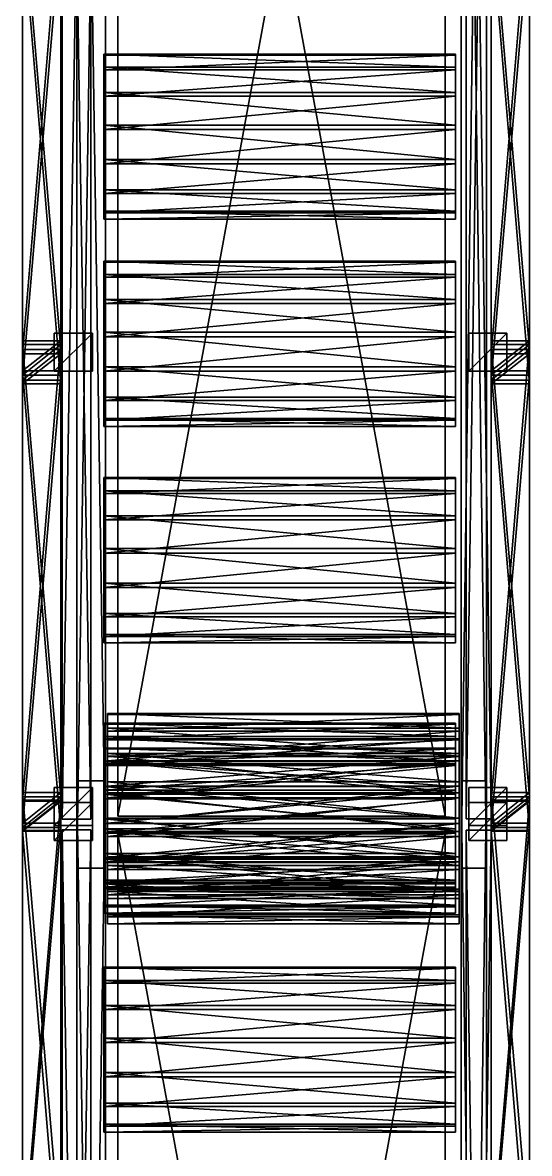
# Model space of a CAD drawing. Header units: millimetres. Extents: x -3897 to -3886, y 6820 to 7007.
# Drawn here: x -3896.8 to -3886.45, y 6887.67 to 6910.78 of the extents above; entities that cross this region are included whole.
import ezdxf

# ---------------------------------------------------------------- set-up
doc = ezdxf.new("R2010")
doc.units = ezdxf.units.MM
doc.header["$MEASUREMENT"] = 0
for name, color, linetype in [('BELT', 7, 'CONTINUOUS'), ('BELT01', 7, 'CONTINUOUS'), ('BELT02', 7, 'CONTINUOUS'), ('BELT03', 7, 'CONTINUOUS'), ('BELT04', 7, 'CONTINUOUS'), ('BELT05', 7, 'CONTINUOUS'), ('LEG02', 7, 'CONTINUOUS'), ('LEG04', 7, 'CONTINUOUS'), ('LEG05', 7, 'CONTINUOUS'), ('LEG06', 7, 'CONTINUOUS'), ('LEG07', 7, 'CONTINUOUS'), ('LEG09', 7, 'CONTINUOUS'), ('OBJECT02', 7, 'CONTINUOUS'), ('OBJECT03', 7, 'CONTINUOUS'), ('OBJECT04', 7, 'CONTINUOUS'), ('OBJECT05', 7, 'CONTINUOUS'), ('OBJECT06', 7, 'CONTINUOUS'), ('OBJECT07', 7, 'CONTINUOUS'), ('OBJECT10', 7, 'CONTINUOUS'), ('OBJECT11', 7, 'CONTINUOUS'), ('OBJECT12', 7, 'CONTINUOUS'), ('OBJECT13', 7, 'CONTINUOUS'), ('OBJECT14', 7, 'CONTINUOUS'), ('OBJECT16', 7, 'CONTINUOUS')]:
    doc.layers.add(name, color=color, linetype=linetype)

msp = doc.modelspace()

# ---------------------------------------------------------------- meshes
at = {"layer": 'BELT', "color": 7}
mesh = msp.add_polyface(dxfattribs=at)
corners = [(-3894.856, 6894.56, 13.664), (-3888.174, 6894.56, 13.664), (-3888.174, 6894.56, 13.887), (-3894.856, 6894.56, 13.887), (-3894.856, 6931.018, 13.664), (-3888.174, 6931.018, 13.664), (-3888.174, 6931.018, 13.887), (-3894.856, 6931.018, 13.887)]
mesh.append_faces([[corners[k] for k in face] for face in [(0, 2, 3), (0, 5, 1), (1, 6, 2), (2, 7, 3), (3, 4, 0), (4, 6, 5)]], dxfattribs={"vtx0": -1, "color": 7})
mesh.append_faces([[corners[k] for k in face] for face in [(0, 1, 2), (0, 4, 5), (1, 5, 6), (2, 6, 7), (3, 7, 4), (4, 7, 6)]], dxfattribs={"vtx2": -1, "color": 7})
mesh = msp.add_polyface(dxfattribs=at)
corners = [(-3894.856, 6857.741, 13.664), (-3888.174, 6857.741, 13.664), (-3888.174, 6857.741, 13.887), (-3894.856, 6857.741, 13.887), (-3894.856, 6894.198, 13.664), (-3888.174, 6894.198, 13.664), (-3888.174, 6894.198, 13.887), (-3894.856, 6894.198, 13.887)]
mesh.append_faces([[corners[k] for k in face] for face in [(0, 2, 3), (0, 5, 1), (1, 6, 2), (2, 7, 3), (3, 4, 0), (4, 6, 5)]], dxfattribs={"vtx0": -1, "color": 7})
mesh.append_faces([[corners[k] for k in face] for face in [(0, 1, 2), (0, 4, 5), (1, 5, 6), (2, 6, 7), (3, 7, 4), (4, 7, 6)]], dxfattribs={"vtx2": -1, "color": 7})
at = {"layer": 'BELT01', "color": 7}
mesh = msp.add_polyface(dxfattribs=at)
corners = [(-3894.856, 6894.56, 17.477), (-3888.174, 6894.56, 17.477), (-3888.174, 6894.56, 17.7), (-3894.856, 6894.56, 17.7), (-3894.856, 6931.018, 17.477), (-3888.174, 6931.018, 17.477), (-3888.174, 6931.018, 17.7), (-3894.856, 6931.018, 17.7)]
mesh.append_faces([[corners[k] for k in face] for face in [(0, 2, 3), (0, 5, 1), (1, 6, 2), (2, 7, 3), (3, 4, 0), (4, 6, 5)]], dxfattribs={"vtx0": -1, "color": 7})
mesh.append_faces([[corners[k] for k in face] for face in [(0, 1, 2), (0, 4, 5), (1, 5, 6), (2, 6, 7), (3, 7, 4), (4, 7, 6)]], dxfattribs={"vtx2": -1, "color": 7})
mesh = msp.add_polyface(dxfattribs=at)
corners = [(-3894.856, 6857.741, 17.477), (-3888.174, 6857.741, 17.477), (-3888.174, 6857.741, 17.7), (-3894.856, 6857.741, 17.7), (-3894.856, 6894.198, 17.477), (-3888.174, 6894.198, 17.477), (-3888.174, 6894.198, 17.7), (-3894.856, 6894.198, 17.7)]
mesh.append_faces([[corners[k] for k in face] for face in [(0, 2, 3), (0, 5, 1), (1, 6, 2), (2, 7, 3), (3, 4, 0), (4, 6, 5)]], dxfattribs={"vtx0": -1, "color": 7})
mesh.append_faces([[corners[k] for k in face] for face in [(0, 1, 2), (0, 4, 5), (1, 5, 6), (2, 6, 7), (3, 7, 4), (4, 7, 6)]], dxfattribs={"vtx2": -1, "color": 7})
at = {"layer": 'BELT02', "color": 7}
mesh = msp.add_polyface(dxfattribs=at)
corners = [(-3887.844, 6893.5, 15.514), (-3887.328, 6893.5, 15.514), (-3887.328, 6893.5, 15.956), (-3887.844, 6893.5, 15.956), (-3887.844, 6932.101, 15.514), (-3887.328, 6932.101, 15.514), (-3887.328, 6932.101, 15.956), (-3887.844, 6932.101, 15.956)]
mesh.append_faces([[corners[k] for k in face] for face in [(0, 2, 3), (0, 5, 1), (1, 6, 2), (2, 7, 3), (3, 4, 0), (4, 6, 5)]], dxfattribs={"vtx0": -1, "color": 7})
mesh.append_faces([[corners[k] for k in face] for face in [(0, 1, 2), (0, 4, 5), (1, 5, 6), (2, 6, 7), (3, 7, 4), (4, 7, 6)]], dxfattribs={"vtx2": -1, "color": 7})
mesh = msp.add_polyface(dxfattribs=at)
corners = [(-3887.844, 6856.681, 15.514), (-3887.328, 6856.681, 15.514), (-3887.328, 6856.681, 15.956), (-3887.844, 6856.681, 15.956), (-3887.844, 6895.282, 15.514), (-3887.328, 6895.282, 15.514), (-3887.328, 6895.282, 15.956), (-3887.844, 6895.282, 15.956)]
mesh.append_faces([[corners[k] for k in face] for face in [(0, 2, 3), (0, 5, 1), (1, 6, 2), (2, 7, 3), (3, 4, 0), (4, 6, 5)]], dxfattribs={"vtx0": -1, "color": 7})
mesh.append_faces([[corners[k] for k in face] for face in [(0, 1, 2), (0, 4, 5), (1, 5, 6), (2, 6, 7), (3, 7, 4), (4, 7, 6)]], dxfattribs={"vtx2": -1, "color": 7})
at = {"layer": 'BELT03', "color": 7}
mesh = msp.add_polyface(dxfattribs=at)
corners = [(-3895.696, 6893.5, 15.421), (-3895.109, 6893.5, 15.421), (-3895.109, 6893.5, 15.924), (-3895.696, 6893.5, 15.924), (-3895.696, 6932.101, 15.421), (-3895.109, 6932.101, 15.421), (-3895.109, 6932.101, 15.924), (-3895.696, 6932.101, 15.924)]
mesh.append_faces([[corners[k] for k in face] for face in [(0, 2, 3), (0, 5, 1), (1, 6, 2), (2, 7, 3), (3, 4, 0), (4, 6, 5)]], dxfattribs={"vtx0": -1, "color": 7})
mesh.append_faces([[corners[k] for k in face] for face in [(0, 1, 2), (0, 4, 5), (1, 5, 6), (2, 6, 7), (3, 7, 4), (4, 7, 6)]], dxfattribs={"vtx2": -1, "color": 7})
mesh = msp.add_polyface(dxfattribs=at)
corners = [(-3895.696, 6856.681, 15.421), (-3895.109, 6856.681, 15.421), (-3895.109, 6856.681, 15.924), (-3895.696, 6856.681, 15.924), (-3895.696, 6895.282, 15.421), (-3895.109, 6895.282, 15.421), (-3895.109, 6895.282, 15.924), (-3895.696, 6895.282, 15.924)]
mesh.append_faces([[corners[k] for k in face] for face in [(0, 2, 3), (0, 5, 1), (1, 6, 2), (2, 7, 3), (3, 4, 0), (4, 6, 5)]], dxfattribs={"vtx0": -1, "color": 7})
mesh.append_faces([[corners[k] for k in face] for face in [(0, 1, 2), (0, 4, 5), (1, 5, 6), (2, 6, 7), (3, 7, 4), (4, 7, 6)]], dxfattribs={"vtx2": -1, "color": 7})
at = {"layer": 'BELT04', "color": 7}
mesh = msp.add_polyface(dxfattribs=at)
corners = [(-3887.745, 6894.505, 7.896), (-3887.23, 6894.505, 7.896), (-3887.23, 6894.505, 8.338), (-3887.745, 6894.505, 8.338), (-3887.745, 6931.096, 7.896), (-3887.23, 6931.096, 7.896), (-3887.23, 6931.096, 8.338), (-3887.745, 6931.096, 8.338)]
mesh.append_faces([[corners[k] for k in face] for face in [(0, 2, 3), (0, 5, 1), (1, 6, 2), (2, 7, 3), (3, 4, 0), (4, 6, 5)]], dxfattribs={"vtx0": -1, "color": 7})
mesh.append_faces([[corners[k] for k in face] for face in [(0, 1, 2), (0, 4, 5), (1, 5, 6), (2, 6, 7), (3, 7, 4), (4, 7, 6)]], dxfattribs={"vtx2": -1, "color": 7})
mesh = msp.add_polyface(dxfattribs=at)
corners = [(-3887.745, 6857.686, 7.896), (-3887.23, 6857.686, 7.896), (-3887.23, 6857.686, 8.338), (-3887.745, 6857.686, 8.338), (-3887.745, 6894.277, 7.896), (-3887.23, 6894.277, 7.896), (-3887.23, 6894.277, 8.338), (-3887.745, 6894.277, 8.338)]
mesh.append_faces([[corners[k] for k in face] for face in [(0, 2, 3), (0, 5, 1), (1, 6, 2), (2, 7, 3), (3, 4, 0), (4, 6, 5)]], dxfattribs={"vtx0": -1, "color": 7})
mesh.append_faces([[corners[k] for k in face] for face in [(0, 1, 2), (0, 4, 5), (1, 5, 6), (2, 6, 7), (3, 7, 4), (4, 7, 6)]], dxfattribs={"vtx2": -1, "color": 7})
at = {"layer": 'BELT05', "color": 7}
mesh = msp.add_polyface(dxfattribs=at)
corners = [(-3895.992, 6894.501, 7.892), (-3895.405, 6894.501, 7.892), (-3895.405, 6894.501, 8.322), (-3895.992, 6894.501, 8.322), (-3895.992, 6931.101, 7.892), (-3895.405, 6931.101, 7.892), (-3895.405, 6931.101, 8.322), (-3895.992, 6931.101, 8.322)]
mesh.append_faces([[corners[k] for k in face] for face in [(0, 2, 3), (0, 5, 1), (1, 6, 2), (2, 7, 3), (3, 4, 0), (4, 6, 5)]], dxfattribs={"vtx0": -1, "color": 7})
mesh.append_faces([[corners[k] for k in face] for face in [(0, 1, 2), (0, 4, 5), (1, 5, 6), (2, 6, 7), (3, 7, 4), (4, 7, 6)]], dxfattribs={"vtx2": -1, "color": 7})
mesh = msp.add_polyface(dxfattribs=at)
corners = [(-3895.992, 6857.681, 7.892), (-3895.405, 6857.681, 7.892), (-3895.405, 6857.681, 8.322), (-3895.992, 6857.681, 8.322), (-3895.992, 6894.281, 7.892), (-3895.405, 6894.281, 7.892), (-3895.405, 6894.281, 8.322), (-3895.992, 6894.281, 8.322)]
mesh.append_faces([[corners[k] for k in face] for face in [(0, 2, 3), (0, 5, 1), (1, 6, 2), (2, 7, 3), (3, 4, 0), (4, 6, 5)]], dxfattribs={"vtx0": -1, "color": 7})
mesh.append_faces([[corners[k] for k in face] for face in [(0, 1, 2), (0, 4, 5), (1, 5, 6), (2, 6, 7), (3, 7, 4), (4, 7, 6)]], dxfattribs={"vtx2": -1, "color": 7})
at = {"layer": 'LEG02', "color": 7}
mesh = msp.add_polyface(dxfattribs=at)
corners = [(-3896.801, 6903.66, 14.428), (-3896.023, 6903.66, 14.428), (-3896.023, 6904.277, 13.955), (-3896.801, 6904.277, 13.955), (-3896.801, 6894.252, 2.168), (-3896.023, 6894.252, 2.168), (-3896.023, 6894.869, 1.694), (-3896.801, 6894.869, 1.694)]
mesh.append_faces([[corners[k] for k in face] for face in [(0, 2, 3), (0, 5, 1), (1, 6, 2), (2, 7, 3), (3, 4, 0), (4, 6, 5)]], dxfattribs={"vtx0": -1, "color": 7})
mesh.append_faces([[corners[k] for k in face] for face in [(0, 1, 2), (0, 4, 5), (1, 5, 6), (2, 6, 7), (3, 7, 4), (4, 7, 6)]], dxfattribs={"vtx2": -1, "color": 7})
at = {"layer": 'LEG04', "color": 7}
mesh = msp.add_polyface(dxfattribs=at)
corners = [(-3896.801, 6912.803, 14.428), (-3896.023, 6912.803, 14.428), (-3896.023, 6913.42, 13.955), (-3896.801, 6913.42, 13.955), (-3896.801, 6903.395, 2.168), (-3896.023, 6903.395, 2.168), (-3896.023, 6904.012, 1.694), (-3896.801, 6904.012, 1.694)]
mesh.append_faces([[corners[k] for k in face] for face in [(0, 2, 3), (0, 5, 1), (1, 6, 2), (2, 7, 3), (3, 4, 0), (4, 6, 5)]], dxfattribs={"vtx0": -1, "color": 7})
mesh.append_faces([[corners[k] for k in face] for face in [(0, 1, 2), (0, 4, 5), (1, 5, 6), (2, 6, 7), (3, 7, 4), (4, 7, 6)]], dxfattribs={"vtx2": -1, "color": 7})
at = {"layer": 'LEG05', "color": 7}
mesh = msp.add_polyface(dxfattribs=at)
corners = [(-3896.801, 6894.27, 14.428), (-3896.023, 6894.27, 14.428), (-3896.023, 6894.887, 13.955), (-3896.801, 6894.887, 13.955), (-3896.801, 6884.862, 2.168), (-3896.023, 6884.862, 2.168), (-3896.023, 6885.479, 1.694), (-3896.801, 6885.479, 1.694)]
mesh.append_faces([[corners[k] for k in face] for face in [(0, 2, 3), (0, 5, 1), (1, 6, 2), (2, 7, 3), (3, 4, 0), (4, 6, 5)]], dxfattribs={"vtx0": -1, "color": 7})
mesh.append_faces([[corners[k] for k in face] for face in [(0, 1, 2), (0, 4, 5), (1, 5, 6), (2, 6, 7), (3, 7, 4), (4, 7, 6)]], dxfattribs={"vtx2": -1, "color": 7})
at = {"layer": 'LEG06', "color": 7}
mesh = msp.add_polyface(dxfattribs=at)
corners = [(-3896.801, 6894.329, 14.02), (-3896.023, 6894.329, 14.02), (-3896.023, 6894.953, 14.485), (-3896.801, 6894.953, 14.485), (-3896.801, 6903.576, 1.637), (-3896.023, 6903.576, 1.637), (-3896.023, 6904.199, 2.103), (-3896.801, 6904.199, 2.103)]
mesh.append_faces([[corners[k] for k in face] for face in [(0, 2, 3), (0, 5, 1), (1, 6, 2), (2, 7, 3), (3, 4, 0), (4, 6, 5)]], dxfattribs={"vtx0": -1, "color": 7})
mesh.append_faces([[corners[k] for k in face] for face in [(0, 1, 2), (0, 4, 5), (1, 5, 6), (2, 6, 7), (3, 7, 4), (4, 7, 6)]], dxfattribs={"vtx2": -1, "color": 7})
at = {"layer": 'LEG07', "color": 7}
mesh = msp.add_polyface(dxfattribs=at)
corners = [(-3896.801, 6903.472, 14.02), (-3896.023, 6903.472, 14.02), (-3896.023, 6904.096, 14.485), (-3896.801, 6904.096, 14.485), (-3896.801, 6912.719, 1.637), (-3896.023, 6912.719, 1.637), (-3896.023, 6913.342, 2.103), (-3896.801, 6913.342, 2.103)]
mesh.append_faces([[corners[k] for k in face] for face in [(0, 2, 3), (0, 5, 1), (1, 6, 2), (2, 7, 3), (3, 4, 0), (4, 6, 5)]], dxfattribs={"vtx0": -1, "color": 7})
mesh.append_faces([[corners[k] for k in face] for face in [(0, 1, 2), (0, 4, 5), (1, 5, 6), (2, 6, 7), (3, 7, 4), (4, 7, 6)]], dxfattribs={"vtx2": -1, "color": 7})
at = {"layer": 'LEG09', "color": 7}
mesh = msp.add_polyface(dxfattribs=at)
corners = [(-3896.801, 6885.174, 14.02), (-3896.023, 6885.174, 14.02), (-3896.023, 6885.797, 14.485), (-3896.801, 6885.797, 14.485), (-3896.801, 6894.42, 1.637), (-3896.023, 6894.42, 1.637), (-3896.023, 6895.044, 2.103), (-3896.801, 6895.044, 2.103)]
mesh.append_faces([[corners[k] for k in face] for face in [(0, 2, 3), (0, 5, 1), (1, 6, 2), (2, 7, 3), (3, 4, 0), (4, 6, 5)]], dxfattribs={"vtx0": -1, "color": 7})
mesh.append_faces([[corners[k] for k in face] for face in [(0, 1, 2), (0, 4, 5), (1, 5, 6), (2, 6, 7), (3, 7, 4), (4, 7, 6)]], dxfattribs={"vtx2": -1, "color": 7})
at = {"layer": 'OBJECT02', "color": 7}
mesh = msp.add_polyface(dxfattribs=at)
corners = [(-3896.155, 6894.061, 15.454), (-3895.377, 6894.061, 15.454), (-3895.377, 6894.839, 15.454), (-3896.155, 6894.839, 15.454), (-3896.155, 6894.061, 0), (-3895.377, 6894.061, 0), (-3895.377, 6894.839, 0), (-3896.155, 6894.839, 0), (-3887.688, 6894.061, 15.454), (-3886.91, 6894.061, 15.454), (-3886.91, 6894.839, 15.454), (-3887.688, 6894.839, 15.454), (-3887.688, 6894.061, 0), (-3886.91, 6894.061, 0), (-3886.91, 6894.839, 0), (-3887.688, 6894.839, 0)]
mesh.append_faces([[corners[k] for k in face] for face in [(0, 2, 3), (0, 5, 1), (1, 6, 2), (2, 7, 3), (3, 4, 0), (4, 6, 5), (8, 10, 11), (8, 13, 9), (9, 14, 10), (10, 15, 11), (11, 12, 8), (12, 14, 13)]], dxfattribs={"vtx0": -1, "color": 7})
mesh.append_faces([[corners[k] for k in face] for face in [(0, 1, 2), (0, 4, 5), (1, 5, 6), (2, 6, 7), (3, 7, 4), (4, 7, 6), (8, 9, 10), (8, 12, 13), (9, 13, 14), (10, 14, 15), (11, 15, 12), (12, 15, 14)]], dxfattribs={"vtx2": -1, "color": 7})
at = {"layer": 'OBJECT03', "color": 7}
mesh = msp.add_polyface(dxfattribs=at)
corners = [(-3896.155, 6903.652, 15.454), (-3895.377, 6903.652, 15.454), (-3895.377, 6904.43, 15.454), (-3896.155, 6904.43, 15.454), (-3896.155, 6903.652, 0), (-3895.377, 6903.652, 0), (-3895.377, 6904.43, 0), (-3896.155, 6904.43, 0), (-3887.688, 6903.652, 15.454), (-3886.91, 6903.652, 15.454), (-3886.91, 6904.43, 15.454), (-3887.688, 6904.43, 15.454), (-3887.688, 6903.652, 0), (-3886.91, 6903.652, 0), (-3886.91, 6904.43, 0), (-3887.688, 6904.43, 0)]
mesh.append_faces([[corners[k] for k in face] for face in [(0, 2, 3), (0, 5, 1), (1, 6, 2), (2, 7, 3), (3, 4, 0), (4, 6, 5), (8, 10, 11), (8, 13, 9), (9, 14, 10), (10, 15, 11), (11, 12, 8), (12, 14, 13)]], dxfattribs={"vtx0": -1, "color": 7})
mesh.append_faces([[corners[k] for k in face] for face in [(0, 1, 2), (0, 4, 5), (1, 5, 6), (2, 6, 7), (3, 7, 4), (4, 7, 6), (8, 9, 10), (8, 12, 13), (9, 13, 14), (10, 14, 15), (11, 15, 12), (12, 15, 14)]], dxfattribs={"vtx2": -1, "color": 7})
at = {"layer": 'OBJECT04', "color": 7}
mesh = msp.add_polyface(dxfattribs=at)
corners = [(-3896.155, 6894.371, 15.454), (-3895.377, 6894.371, 15.454), (-3895.377, 6895.149, 15.454), (-3896.155, 6895.149, 15.454), (-3896.155, 6894.371, 0), (-3895.377, 6894.371, 0), (-3895.377, 6895.149, 0), (-3896.155, 6895.149, 0), (-3887.688, 6894.371, 15.454), (-3886.91, 6894.371, 15.454), (-3886.91, 6895.149, 15.454), (-3887.688, 6895.149, 15.454), (-3887.688, 6894.371, 0), (-3886.91, 6894.371, 0), (-3886.91, 6895.149, 0), (-3887.688, 6895.149, 0)]
mesh.append_faces([[corners[k] for k in face] for face in [(0, 2, 3), (0, 5, 1), (1, 6, 2), (2, 7, 3), (3, 4, 0), (4, 6, 5), (8, 10, 11), (8, 13, 9), (9, 14, 10), (10, 15, 11), (11, 12, 8), (12, 14, 13)]], dxfattribs={"vtx0": -1, "color": 7})
mesh.append_faces([[corners[k] for k in face] for face in [(0, 1, 2), (0, 4, 5), (1, 5, 6), (2, 6, 7), (3, 7, 4), (4, 7, 6), (8, 9, 10), (8, 12, 13), (9, 13, 14), (10, 14, 15), (11, 15, 12), (12, 15, 14)]], dxfattribs={"vtx2": -1, "color": 7})
at = {"layer": 'OBJECT05', "color": 7}
mesh = msp.add_polyface(dxfattribs=at)
corners = [(-3887.959, 6893.249, 14.965), (-3895.142, 6893.68, 14.404), (-3887.959, 6893.68, 14.404), (-3895.142, 6893.249, 14.965), (-3895.142, 6894.302, 14.067), (-3887.959, 6894.302, 14.067), (-3895.142, 6895.008, 14.012), (-3887.959, 6895.008, 14.012), (-3895.142, 6895.675, 14.249), (-3887.959, 6895.675, 14.249), (-3895.142, 6896.188, 14.737), (-3887.959, 6896.188, 14.737), (-3895.142, 6896.458, 15.391), (-3887.959, 6896.458, 15.391), (-3895.142, 6896.439, 16.099), (-3887.959, 6896.439, 16.099), (-3895.142, 6896.134, 16.737), (-3887.959, 6896.134, 16.737), (-3895.142, 6895.595, 17.196), (-3887.959, 6895.595, 17.196), (-3895.142, 6894.916, 17.397), (-3887.959, 6894.916, 17.397), (-3895.142, 6894.214, 17.304), (-3887.959, 6894.214, 17.304), (-3895.142, 6893.611, 16.933), (-3887.959, 6893.611, 16.933), (-3895.142, 6893.211, 16.349), (-3887.959, 6893.211, 16.349), (-3895.142, 6893.083, 15.653), (-3887.959, 6893.083, 15.653), (-3887.959, 6894.784, 15.7), (-3895.142, 6894.784, 15.7)]
mesh.append_faces([[corners[k] for k in face] for face in [(0, 1, 2), (2, 4, 5), (5, 6, 7), (7, 8, 9), (9, 10, 11), (11, 12, 13), (13, 14, 15), (15, 16, 17), (17, 18, 19), (19, 20, 21), (21, 22, 23), (23, 24, 25), (25, 26, 27), (27, 28, 29), (29, 3, 0)]], dxfattribs={"vtx0": -1, "color": 7})
mesh.append_faces([[corners[k] for k in face] for face in [(2, 30, 0), (5, 30, 2), (7, 30, 5), (9, 30, 7), (11, 30, 9), (13, 30, 11), (15, 30, 13), (17, 30, 15), (19, 30, 17), (21, 30, 19), (23, 30, 21), (25, 30, 23), (27, 30, 25), (29, 30, 27), (0, 30, 29), (3, 31, 1), (1, 31, 4), (4, 31, 6), (6, 31, 8), (8, 31, 10), (10, 31, 12), (12, 31, 14), (14, 31, 16), (16, 31, 18), (18, 31, 20), (20, 31, 22), (22, 31, 24), (24, 31, 26), (26, 31, 28), (28, 31, 3)]], dxfattribs={"vtx0": -1, "vtx1": -1, "color": 7})
mesh.append_faces([[corners[k] for k in face] for face in [(0, 3, 1), (2, 1, 4), (5, 4, 6), (7, 6, 8), (9, 8, 10), (11, 10, 12), (13, 12, 14), (15, 14, 16), (17, 16, 18), (19, 18, 20), (21, 20, 22), (23, 22, 24), (25, 24, 26), (27, 26, 28), (29, 28, 3)]], dxfattribs={"vtx2": -1, "color": 7})
at = {"layer": 'OBJECT06', "color": 7}
mesh = msp.add_polyface(dxfattribs=at)
corners = [(-3887.959, 6902.69, 14.965), (-3895.142, 6903.122, 14.404), (-3887.959, 6903.122, 14.404), (-3895.142, 6902.69, 14.965), (-3895.142, 6903.744, 14.067), (-3887.959, 6903.744, 14.067), (-3895.142, 6904.45, 14.012), (-3887.959, 6904.45, 14.012), (-3895.142, 6905.117, 14.249), (-3887.959, 6905.117, 14.249), (-3895.142, 6905.63, 14.737), (-3887.959, 6905.63, 14.737), (-3895.142, 6905.9, 15.391), (-3887.959, 6905.9, 15.391), (-3895.142, 6905.881, 16.099), (-3887.959, 6905.881, 16.099), (-3895.142, 6905.575, 16.737), (-3887.959, 6905.575, 16.737), (-3895.142, 6905.037, 17.196), (-3887.959, 6905.037, 17.196), (-3895.142, 6904.358, 17.397), (-3887.959, 6904.358, 17.397), (-3895.142, 6903.656, 17.304), (-3887.959, 6903.656, 17.304), (-3895.142, 6903.053, 16.933), (-3887.959, 6903.053, 16.933), (-3895.142, 6902.653, 16.349), (-3887.959, 6902.653, 16.349), (-3895.142, 6902.524, 15.653), (-3887.959, 6902.524, 15.653), (-3887.959, 6904.226, 15.7), (-3895.142, 6904.226, 15.7)]
mesh.append_faces([[corners[k] for k in face] for face in [(0, 1, 2), (2, 4, 5), (5, 6, 7), (7, 8, 9), (9, 10, 11), (11, 12, 13), (13, 14, 15), (15, 16, 17), (17, 18, 19), (19, 20, 21), (21, 22, 23), (23, 24, 25), (25, 26, 27), (27, 28, 29), (29, 3, 0)]], dxfattribs={"vtx0": -1, "color": 7})
mesh.append_faces([[corners[k] for k in face] for face in [(2, 30, 0), (5, 30, 2), (7, 30, 5), (9, 30, 7), (11, 30, 9), (13, 30, 11), (15, 30, 13), (17, 30, 15), (19, 30, 17), (21, 30, 19), (23, 30, 21), (25, 30, 23), (27, 30, 25), (29, 30, 27), (0, 30, 29), (3, 31, 1), (1, 31, 4), (4, 31, 6), (6, 31, 8), (8, 31, 10), (10, 31, 12), (12, 31, 14), (14, 31, 16), (16, 31, 18), (18, 31, 20), (20, 31, 22), (22, 31, 24), (24, 31, 26), (26, 31, 28), (28, 31, 3)]], dxfattribs={"vtx0": -1, "vtx1": -1, "color": 7})
mesh.append_faces([[corners[k] for k in face] for face in [(0, 3, 1), (2, 1, 4), (5, 4, 6), (7, 6, 8), (9, 8, 10), (11, 10, 12), (13, 12, 14), (15, 14, 16), (17, 16, 18), (19, 18, 20), (21, 20, 22), (23, 22, 24), (25, 24, 26), (27, 26, 28), (29, 28, 3)]], dxfattribs={"vtx2": -1, "color": 7})
at = {"layer": 'OBJECT07', "color": 7}
mesh = msp.add_polyface(dxfattribs=at)
corners = [(-3887.231, 6903.66, 14.428), (-3886.453, 6903.66, 14.428), (-3886.453, 6904.277, 13.955), (-3887.231, 6904.277, 13.955), (-3887.231, 6894.252, 2.168), (-3886.453, 6894.252, 2.168), (-3886.453, 6894.869, 1.694), (-3887.231, 6894.869, 1.694), (-3887.231, 6921.946, 14.428), (-3886.453, 6921.946, 14.428), (-3886.453, 6922.563, 13.955), (-3887.231, 6922.563, 13.955), (-3887.231, 6912.538, 2.168), (-3886.453, 6912.538, 2.168), (-3886.453, 6913.155, 1.694), (-3887.231, 6913.155, 1.694), (-3887.231, 6912.803, 14.428), (-3886.453, 6912.803, 14.428), (-3886.453, 6913.42, 13.955), (-3887.231, 6913.42, 13.955), (-3887.231, 6903.395, 2.168), (-3886.453, 6903.395, 2.168), (-3886.453, 6904.012, 1.694), (-3887.231, 6904.012, 1.694), (-3887.231, 6931.089, 14.428), (-3886.453, 6931.089, 14.428), (-3886.453, 6931.706, 13.955), (-3887.231, 6931.706, 13.955), (-3887.231, 6921.681, 2.168), (-3886.453, 6921.681, 2.168), (-3886.453, 6922.298, 1.694), (-3887.231, 6922.298, 1.694), (-3887.231, 6894.329, 14.02), (-3886.453, 6894.329, 14.02), (-3886.453, 6894.953, 14.485), (-3887.231, 6894.953, 14.485), (-3887.231, 6903.576, 1.637), (-3886.453, 6903.576, 1.637), (-3886.453, 6904.199, 2.103), (-3887.231, 6904.199, 2.103), (-3887.231, 6903.472, 14.02), (-3886.453, 6903.472, 14.02), (-3886.453, 6904.096, 14.485), (-3887.231, 6904.096, 14.485), (-3887.231, 6912.719, 1.637), (-3886.453, 6912.719, 1.637), (-3886.453, 6913.342, 2.103), (-3887.231, 6913.342, 2.103), (-3887.231, 6912.381, 14.02), (-3886.453, 6912.381, 14.02), (-3886.453, 6913.004, 14.485), (-3887.231, 6913.004, 14.485), (-3887.231, 6921.628, 1.637), (-3886.453, 6921.628, 1.637), (-3886.453, 6922.251, 2.103), (-3887.231, 6922.251, 2.103), (-3887.231, 6921.993, 14.02), (-3886.453, 6921.993, 14.02), (-3886.453, 6922.616, 14.485), (-3887.231, 6922.616, 14.485), (-3887.231, 6931.24, 1.637), (-3886.453, 6931.24, 1.637), (-3886.453, 6931.863, 2.103), (-3887.231, 6931.863, 2.103)]
mesh.append_faces([[corners[k] for k in face] for face in [(0, 2, 3), (0, 5, 1), (1, 6, 2), (2, 7, 3), (3, 4, 0), (4, 6, 5), (8, 10, 11), (8, 13, 9), (9, 14, 10), (10, 15, 11), (11, 12, 8), (12, 14, 13), (16, 18, 19), (16, 21, 17), (17, 22, 18), (18, 23, 19), (19, 20, 16), (20, 22, 21), (24, 26, 27), (24, 29, 25), (25, 30, 26), (26, 31, 27), (27, 28, 24), (28, 30, 29), (32, 34, 35), (32, 37, 33), (33, 38, 34), (34, 39, 35), (35, 36, 32), (36, 38, 37), (40, 42, 43), (40, 45, 41), (41, 46, 42), (42, 47, 43), (43, 44, 40), (44, 46, 45), (48, 50, 51), (48, 53, 49), (49, 54, 50), (50, 55, 51), (51, 52, 48), (52, 54, 53), (56, 58, 59), (56, 61, 57), (57, 62, 58), (58, 63, 59), (59, 60, 56), (60, 62, 61)]], dxfattribs={"vtx0": -1, "color": 7})
mesh.append_faces([[corners[k] for k in face] for face in [(0, 1, 2), (0, 4, 5), (1, 5, 6), (2, 6, 7), (3, 7, 4), (4, 7, 6), (8, 9, 10), (8, 12, 13), (9, 13, 14), (10, 14, 15), (11, 15, 12), (12, 15, 14), (16, 17, 18), (16, 20, 21), (17, 21, 22), (18, 22, 23), (19, 23, 20), (20, 23, 22), (24, 25, 26), (24, 28, 29), (25, 29, 30), (26, 30, 31), (27, 31, 28), (28, 31, 30), (32, 33, 34), (32, 36, 37), (33, 37, 38), (34, 38, 39), (35, 39, 36), (36, 39, 38), (40, 41, 42), (40, 44, 45), (41, 45, 46), (42, 46, 47), (43, 47, 44), (44, 47, 46), (48, 49, 50), (48, 52, 53), (49, 53, 54), (50, 54, 55), (51, 55, 52), (52, 55, 54), (56, 57, 58), (56, 60, 61), (57, 61, 62), (58, 62, 63), (59, 63, 60), (60, 63, 62)]], dxfattribs={"vtx2": -1, "color": 7})
mesh = msp.add_polyface(dxfattribs=at)
corners = [(-3887.231, 6866.841, 14.428), (-3886.453, 6866.841, 14.428), (-3886.453, 6867.458, 13.955), (-3887.231, 6867.458, 13.955), (-3887.231, 6857.433, 2.168), (-3886.453, 6857.433, 2.168), (-3886.453, 6858.05, 1.694), (-3887.231, 6858.05, 1.694), (-3887.231, 6885.127, 14.428), (-3886.453, 6885.127, 14.428), (-3886.453, 6885.744, 13.955), (-3887.231, 6885.744, 13.955), (-3887.231, 6875.719, 2.168), (-3886.453, 6875.719, 2.168), (-3886.453, 6876.336, 1.694), (-3887.231, 6876.336, 1.694), (-3887.231, 6875.984, 14.428), (-3886.453, 6875.984, 14.428), (-3886.453, 6876.601, 13.955), (-3887.231, 6876.601, 13.955), (-3887.231, 6866.576, 2.168), (-3886.453, 6866.576, 2.168), (-3886.453, 6867.193, 1.694), (-3887.231, 6867.193, 1.694), (-3887.231, 6894.27, 14.428), (-3886.453, 6894.27, 14.428), (-3886.453, 6894.887, 13.955), (-3887.231, 6894.887, 13.955), (-3887.231, 6884.862, 2.168), (-3886.453, 6884.862, 2.168), (-3886.453, 6885.479, 1.694), (-3887.231, 6885.479, 1.694), (-3887.231, 6857.51, 14.02), (-3886.453, 6857.51, 14.02), (-3886.453, 6858.133, 14.485), (-3887.231, 6858.133, 14.485), (-3887.231, 6866.757, 1.637), (-3886.453, 6866.757, 1.637), (-3886.453, 6867.38, 2.103), (-3887.231, 6867.38, 2.103), (-3887.231, 6866.653, 14.02), (-3886.453, 6866.653, 14.02), (-3886.453, 6867.276, 14.485), (-3887.231, 6867.276, 14.485), (-3887.231, 6875.9, 1.637), (-3886.453, 6875.9, 1.637), (-3886.453, 6876.523, 2.103), (-3887.231, 6876.523, 2.103), (-3887.231, 6875.562, 14.02), (-3886.453, 6875.562, 14.02), (-3886.453, 6876.185, 14.485), (-3887.231, 6876.185, 14.485), (-3887.231, 6884.808, 1.637), (-3886.453, 6884.808, 1.637), (-3886.453, 6885.432, 2.103), (-3887.231, 6885.432, 2.103), (-3887.231, 6885.174, 14.02), (-3886.453, 6885.174, 14.02), (-3886.453, 6885.797, 14.485), (-3887.231, 6885.797, 14.485), (-3887.231, 6894.42, 1.637), (-3886.453, 6894.42, 1.637), (-3886.453, 6895.044, 2.103), (-3887.231, 6895.044, 2.103)]
mesh.append_faces([[corners[k] for k in face] for face in [(0, 2, 3), (0, 5, 1), (1, 6, 2), (2, 7, 3), (3, 4, 0), (4, 6, 5), (8, 10, 11), (8, 13, 9), (9, 14, 10), (10, 15, 11), (11, 12, 8), (12, 14, 13), (16, 18, 19), (16, 21, 17), (17, 22, 18), (18, 23, 19), (19, 20, 16), (20, 22, 21), (24, 26, 27), (24, 29, 25), (25, 30, 26), (26, 31, 27), (27, 28, 24), (28, 30, 29), (32, 34, 35), (32, 37, 33), (33, 38, 34), (34, 39, 35), (35, 36, 32), (36, 38, 37), (40, 42, 43), (40, 45, 41), (41, 46, 42), (42, 47, 43), (43, 44, 40), (44, 46, 45), (48, 50, 51), (48, 53, 49), (49, 54, 50), (50, 55, 51), (51, 52, 48), (52, 54, 53), (56, 58, 59), (56, 61, 57), (57, 62, 58), (58, 63, 59), (59, 60, 56), (60, 62, 61)]], dxfattribs={"vtx0": -1, "color": 7})
mesh.append_faces([[corners[k] for k in face] for face in [(0, 1, 2), (0, 4, 5), (1, 5, 6), (2, 6, 7), (3, 7, 4), (4, 7, 6), (8, 9, 10), (8, 12, 13), (9, 13, 14), (10, 14, 15), (11, 15, 12), (12, 15, 14), (16, 17, 18), (16, 20, 21), (17, 21, 22), (18, 22, 23), (19, 23, 20), (20, 23, 22), (24, 25, 26), (24, 28, 29), (25, 29, 30), (26, 30, 31), (27, 31, 28), (28, 31, 30), (32, 33, 34), (32, 36, 37), (33, 37, 38), (34, 38, 39), (35, 39, 36), (36, 39, 38), (40, 41, 42), (40, 44, 45), (41, 45, 46), (42, 46, 47), (43, 47, 44), (44, 47, 46), (48, 49, 50), (48, 52, 53), (49, 53, 54), (50, 54, 55), (51, 55, 52), (52, 55, 54), (56, 57, 58), (56, 60, 61), (57, 61, 62), (58, 62, 63), (59, 63, 60), (60, 63, 62)]], dxfattribs={"vtx2": -1, "color": 7})
at = {"layer": 'OBJECT10', "color": 7}
mesh = msp.add_polyface(dxfattribs=at)
corners = [(-3887.959, 6892.744, 14.965), (-3895.142, 6893.175, 14.404), (-3887.959, 6893.175, 14.404), (-3895.142, 6892.744, 14.965), (-3895.142, 6893.798, 14.067), (-3887.959, 6893.798, 14.067), (-3895.142, 6894.503, 14.012), (-3887.959, 6894.503, 14.012), (-3895.142, 6895.17, 14.249), (-3887.959, 6895.17, 14.249), (-3895.142, 6895.683, 14.737), (-3887.959, 6895.683, 14.737), (-3895.142, 6895.953, 15.391), (-3887.959, 6895.953, 15.391), (-3895.142, 6895.934, 16.099), (-3887.959, 6895.934, 16.099), (-3895.142, 6895.629, 16.737), (-3887.959, 6895.629, 16.737), (-3895.142, 6895.09, 17.196), (-3887.959, 6895.09, 17.196), (-3895.142, 6894.411, 17.397), (-3887.959, 6894.411, 17.397), (-3895.142, 6893.709, 17.304), (-3887.959, 6893.709, 17.304), (-3895.142, 6893.106, 16.933), (-3887.959, 6893.106, 16.933), (-3895.142, 6892.706, 16.349), (-3887.959, 6892.706, 16.349), (-3895.142, 6892.578, 15.653), (-3887.959, 6892.578, 15.653), (-3887.959, 6894.279, 15.7), (-3895.142, 6894.279, 15.7)]
mesh.append_faces([[corners[k] for k in face] for face in [(0, 1, 2), (2, 4, 5), (5, 6, 7), (7, 8, 9), (9, 10, 11), (11, 12, 13), (13, 14, 15), (15, 16, 17), (17, 18, 19), (19, 20, 21), (21, 22, 23), (23, 24, 25), (25, 26, 27), (27, 28, 29), (29, 3, 0)]], dxfattribs={"vtx0": -1, "color": 7})
mesh.append_faces([[corners[k] for k in face] for face in [(2, 30, 0), (5, 30, 2), (7, 30, 5), (9, 30, 7), (11, 30, 9), (13, 30, 11), (15, 30, 13), (17, 30, 15), (19, 30, 17), (21, 30, 19), (23, 30, 21), (25, 30, 23), (27, 30, 25), (29, 30, 27), (0, 30, 29), (3, 31, 1), (1, 31, 4), (4, 31, 6), (6, 31, 8), (8, 31, 10), (10, 31, 12), (12, 31, 14), (14, 31, 16), (16, 31, 18), (18, 31, 20), (20, 31, 22), (22, 31, 24), (24, 31, 26), (26, 31, 28), (28, 31, 3)]], dxfattribs={"vtx0": -1, "vtx1": -1, "color": 7})
mesh.append_faces([[corners[k] for k in face] for face in [(0, 3, 1), (2, 1, 4), (5, 4, 6), (7, 6, 8), (9, 8, 10), (11, 10, 12), (13, 12, 14), (15, 14, 16), (17, 16, 18), (19, 18, 20), (21, 20, 22), (23, 22, 24), (25, 24, 26), (27, 26, 28), (29, 28, 3)]], dxfattribs={"vtx2": -1, "color": 7})
at = {"layer": 'OBJECT11', "color": 7}
mesh = msp.add_polyface(dxfattribs=at)
corners = [(-3887.885, 6892.546, 14.892), (-3895.068, 6893.029, 14.263), (-3887.885, 6893.029, 14.263), (-3895.068, 6892.546, 14.892), (-3895.068, 6893.726, 13.886), (-3887.885, 6893.726, 13.886), (-3895.068, 6894.517, 13.824), (-3887.885, 6894.517, 13.824), (-3895.068, 6895.264, 14.09), (-3887.885, 6895.264, 14.09), (-3895.068, 6895.838, 14.636), (-3887.885, 6895.838, 14.636), (-3895.068, 6896.141, 15.369), (-3887.885, 6896.141, 15.369), (-3895.068, 6896.119, 16.161), (-3887.885, 6896.119, 16.161), (-3895.068, 6895.777, 16.876), (-3887.885, 6895.777, 16.876), (-3895.068, 6895.174, 17.391), (-3887.885, 6895.174, 17.391), (-3895.068, 6894.413, 17.615), (-3887.885, 6894.413, 17.615), (-3895.068, 6893.628, 17.511), (-3887.885, 6893.628, 17.511), (-3895.068, 6892.952, 17.096), (-3887.885, 6892.952, 17.096), (-3895.068, 6892.504, 16.442), (-3887.885, 6892.504, 16.442), (-3895.068, 6892.36, 15.662), (-3887.885, 6892.36, 15.662), (-3887.885, 6894.266, 15.714), (-3895.068, 6894.266, 15.714)]
mesh.append_faces([[corners[k] for k in face] for face in [(0, 1, 2), (2, 4, 5), (5, 6, 7), (7, 8, 9), (9, 10, 11), (11, 12, 13), (13, 14, 15), (15, 16, 17), (17, 18, 19), (19, 20, 21), (21, 22, 23), (23, 24, 25), (25, 26, 27), (27, 28, 29), (29, 3, 0)]], dxfattribs={"vtx0": -1, "color": 7})
mesh.append_faces([[corners[k] for k in face] for face in [(2, 30, 0), (5, 30, 2), (7, 30, 5), (9, 30, 7), (11, 30, 9), (13, 30, 11), (15, 30, 13), (17, 30, 15), (19, 30, 17), (21, 30, 19), (23, 30, 21), (25, 30, 23), (27, 30, 25), (29, 30, 27), (0, 30, 29), (3, 31, 1), (1, 31, 4), (4, 31, 6), (6, 31, 8), (8, 31, 10), (10, 31, 12), (12, 31, 14), (14, 31, 16), (16, 31, 18), (18, 31, 20), (20, 31, 22), (22, 31, 24), (24, 31, 26), (26, 31, 28), (28, 31, 3)]], dxfattribs={"vtx0": -1, "vtx1": -1, "color": 7})
mesh.append_faces([[corners[k] for k in face] for face in [(0, 3, 1), (2, 1, 4), (5, 4, 6), (7, 6, 8), (9, 8, 10), (11, 10, 12), (13, 12, 14), (15, 14, 16), (17, 16, 18), (19, 18, 20), (21, 20, 22), (23, 22, 24), (25, 24, 26), (27, 26, 28), (29, 28, 3)]], dxfattribs={"vtx2": -1, "color": 7})
at = {"layer": 'OBJECT12', "color": 7}
mesh = msp.add_polyface(dxfattribs=at)
corners = [(-3887.885, 6893.066, 14.892), (-3895.068, 6893.549, 14.263), (-3887.885, 6893.549, 14.263), (-3895.068, 6893.066, 14.892), (-3895.068, 6894.246, 13.886), (-3887.885, 6894.246, 13.886), (-3895.068, 6895.037, 13.824), (-3887.885, 6895.037, 13.824), (-3895.068, 6895.784, 14.09), (-3887.885, 6895.784, 14.09), (-3895.068, 6896.358, 14.636), (-3887.885, 6896.358, 14.636), (-3895.068, 6896.661, 15.369), (-3887.885, 6896.661, 15.369), (-3895.068, 6896.639, 16.161), (-3887.885, 6896.639, 16.161), (-3895.068, 6896.297, 16.876), (-3887.885, 6896.297, 16.876), (-3895.068, 6895.694, 17.391), (-3887.885, 6895.694, 17.391), (-3895.068, 6894.933, 17.615), (-3887.885, 6894.933, 17.615), (-3895.068, 6894.148, 17.511), (-3887.885, 6894.148, 17.511), (-3895.068, 6893.472, 17.096), (-3887.885, 6893.472, 17.096), (-3895.068, 6893.024, 16.442), (-3887.885, 6893.024, 16.442), (-3895.068, 6892.88, 15.662), (-3887.885, 6892.88, 15.662), (-3887.885, 6894.786, 15.714), (-3895.068, 6894.786, 15.714)]
mesh.append_faces([[corners[k] for k in face] for face in [(0, 1, 2), (2, 4, 5), (5, 6, 7), (7, 8, 9), (9, 10, 11), (11, 12, 13), (13, 14, 15), (15, 16, 17), (17, 18, 19), (19, 20, 21), (21, 22, 23), (23, 24, 25), (25, 26, 27), (27, 28, 29), (29, 3, 0)]], dxfattribs={"vtx0": -1, "color": 7})
mesh.append_faces([[corners[k] for k in face] for face in [(2, 30, 0), (5, 30, 2), (7, 30, 5), (9, 30, 7), (11, 30, 9), (13, 30, 11), (15, 30, 13), (17, 30, 15), (19, 30, 17), (21, 30, 19), (23, 30, 21), (25, 30, 23), (27, 30, 25), (29, 30, 27), (0, 30, 29), (3, 31, 1), (1, 31, 4), (4, 31, 6), (6, 31, 8), (8, 31, 10), (10, 31, 12), (12, 31, 14), (14, 31, 16), (16, 31, 18), (18, 31, 20), (20, 31, 22), (22, 31, 24), (24, 31, 26), (26, 31, 28), (28, 31, 3)]], dxfattribs={"vtx0": -1, "vtx1": -1, "color": 7})
mesh.append_faces([[corners[k] for k in face] for face in [(0, 3, 1), (2, 1, 4), (5, 4, 6), (7, 6, 8), (9, 8, 10), (11, 10, 12), (13, 12, 14), (15, 14, 16), (17, 16, 18), (19, 18, 20), (21, 20, 22), (23, 22, 24), (25, 24, 26), (27, 26, 28), (29, 28, 3)]], dxfattribs={"vtx2": -1, "color": 7})
at = {"layer": 'OBJECT13', "color": 7}
mesh = msp.add_polyface(dxfattribs=at)
corners = [(-3887.959, 6898.27, 14.965), (-3895.142, 6898.701, 14.404), (-3887.959, 6898.701, 14.404), (-3895.142, 6898.27, 14.965), (-3895.142, 6899.324, 14.067), (-3887.959, 6899.324, 14.067), (-3895.142, 6900.029, 14.012), (-3887.959, 6900.029, 14.012), (-3895.142, 6900.696, 14.249), (-3887.959, 6900.696, 14.249), (-3895.142, 6901.209, 14.737), (-3887.959, 6901.209, 14.737), (-3895.142, 6901.479, 15.391), (-3887.959, 6901.479, 15.391), (-3895.142, 6901.46, 16.099), (-3887.959, 6901.46, 16.099), (-3895.142, 6901.155, 16.737), (-3887.959, 6901.155, 16.737), (-3895.142, 6900.616, 17.196), (-3887.959, 6900.616, 17.196), (-3895.142, 6899.937, 17.397), (-3887.959, 6899.937, 17.397), (-3895.142, 6899.235, 17.304), (-3887.959, 6899.235, 17.304), (-3895.142, 6898.632, 16.933), (-3887.959, 6898.632, 16.933), (-3895.142, 6898.232, 16.349), (-3887.959, 6898.232, 16.349), (-3895.142, 6898.104, 15.653), (-3887.959, 6898.104, 15.653), (-3887.959, 6899.805, 15.7), (-3895.142, 6899.805, 15.7)]
mesh.append_faces([[corners[k] for k in face] for face in [(0, 1, 2), (2, 4, 5), (5, 6, 7), (7, 8, 9), (9, 10, 11), (11, 12, 13), (13, 14, 15), (15, 16, 17), (17, 18, 19), (19, 20, 21), (21, 22, 23), (23, 24, 25), (25, 26, 27), (27, 28, 29), (29, 3, 0)]], dxfattribs={"vtx0": -1, "color": 7})
mesh.append_faces([[corners[k] for k in face] for face in [(2, 30, 0), (5, 30, 2), (7, 30, 5), (9, 30, 7), (11, 30, 9), (13, 30, 11), (15, 30, 13), (17, 30, 15), (19, 30, 17), (21, 30, 19), (23, 30, 21), (25, 30, 23), (27, 30, 25), (29, 30, 27), (0, 30, 29), (3, 31, 1), (1, 31, 4), (4, 31, 6), (6, 31, 8), (8, 31, 10), (10, 31, 12), (12, 31, 14), (14, 31, 16), (16, 31, 18), (18, 31, 20), (20, 31, 22), (22, 31, 24), (24, 31, 26), (26, 31, 28), (28, 31, 3)]], dxfattribs={"vtx0": -1, "vtx1": -1, "color": 7})
mesh.append_faces([[corners[k] for k in face] for face in [(0, 3, 1), (2, 1, 4), (5, 4, 6), (7, 6, 8), (9, 8, 10), (11, 10, 12), (13, 12, 14), (15, 14, 16), (17, 16, 18), (19, 18, 20), (21, 20, 22), (23, 22, 24), (25, 24, 26), (27, 26, 28), (29, 28, 3)]], dxfattribs={"vtx2": -1, "color": 7})
at = {"layer": 'OBJECT14', "color": 7}
mesh = msp.add_polyface(dxfattribs=at)
corners = [(-3887.959, 6906.927, 14.965), (-3895.142, 6907.358, 14.404), (-3887.959, 6907.358, 14.404), (-3895.142, 6906.927, 14.965), (-3895.142, 6907.981, 14.067), (-3887.959, 6907.981, 14.067), (-3895.142, 6908.686, 14.012), (-3887.959, 6908.686, 14.012), (-3895.142, 6909.353, 14.249), (-3887.959, 6909.353, 14.249), (-3895.142, 6909.866, 14.737), (-3887.959, 6909.866, 14.737), (-3895.142, 6910.136, 15.391), (-3887.959, 6910.136, 15.391), (-3895.142, 6910.117, 16.099), (-3887.959, 6910.117, 16.099), (-3895.142, 6909.812, 16.737), (-3887.959, 6909.812, 16.737), (-3895.142, 6909.273, 17.196), (-3887.959, 6909.273, 17.196), (-3895.142, 6908.594, 17.397), (-3887.959, 6908.594, 17.397), (-3895.142, 6907.892, 17.304), (-3887.959, 6907.892, 17.304), (-3895.142, 6907.289, 16.933), (-3887.959, 6907.289, 16.933), (-3895.142, 6906.889, 16.349), (-3887.959, 6906.889, 16.349), (-3895.142, 6906.761, 15.653), (-3887.959, 6906.761, 15.653), (-3887.959, 6908.462, 15.7), (-3895.142, 6908.462, 15.7)]
mesh.append_faces([[corners[k] for k in face] for face in [(0, 1, 2), (2, 4, 5), (5, 6, 7), (7, 8, 9), (9, 10, 11), (11, 12, 13), (13, 14, 15), (15, 16, 17), (17, 18, 19), (19, 20, 21), (21, 22, 23), (23, 24, 25), (25, 26, 27), (27, 28, 29), (29, 3, 0)]], dxfattribs={"vtx0": -1, "color": 7})
mesh.append_faces([[corners[k] for k in face] for face in [(2, 30, 0), (5, 30, 2), (7, 30, 5), (9, 30, 7), (11, 30, 9), (13, 30, 11), (15, 30, 13), (17, 30, 15), (19, 30, 17), (21, 30, 19), (23, 30, 21), (25, 30, 23), (27, 30, 25), (29, 30, 27), (0, 30, 29), (3, 31, 1), (1, 31, 4), (4, 31, 6), (6, 31, 8), (8, 31, 10), (10, 31, 12), (12, 31, 14), (14, 31, 16), (16, 31, 18), (18, 31, 20), (20, 31, 22), (22, 31, 24), (24, 31, 26), (26, 31, 28), (28, 31, 3)]], dxfattribs={"vtx0": -1, "vtx1": -1, "color": 7})
mesh.append_faces([[corners[k] for k in face] for face in [(0, 3, 1), (2, 1, 4), (5, 4, 6), (7, 6, 8), (9, 8, 10), (11, 10, 12), (13, 12, 14), (15, 14, 16), (17, 16, 18), (19, 18, 20), (21, 20, 22), (23, 22, 24), (25, 24, 26), (27, 26, 28), (29, 28, 3)]], dxfattribs={"vtx2": -1, "color": 7})
at = {"layer": 'OBJECT16', "color": 7}
mesh = msp.add_polyface(dxfattribs=at)
corners = [(-3887.959, 6888.265, 14.965), (-3895.142, 6888.696, 14.404), (-3887.959, 6888.696, 14.404), (-3895.142, 6888.265, 14.965), (-3895.142, 6889.319, 14.067), (-3887.959, 6889.319, 14.067), (-3895.142, 6890.024, 14.012), (-3887.959, 6890.024, 14.012), (-3895.142, 6890.691, 14.249), (-3887.959, 6890.691, 14.249), (-3895.142, 6891.204, 14.737), (-3887.959, 6891.204, 14.737), (-3895.142, 6891.474, 15.391), (-3887.959, 6891.474, 15.391), (-3895.142, 6891.455, 16.099), (-3887.959, 6891.455, 16.099), (-3895.142, 6891.15, 16.737), (-3887.959, 6891.15, 16.737), (-3895.142, 6890.611, 17.196), (-3887.959, 6890.611, 17.196), (-3895.142, 6889.932, 17.397), (-3887.959, 6889.932, 17.397), (-3895.142, 6889.23, 17.304), (-3887.959, 6889.23, 17.304), (-3895.142, 6888.627, 16.933), (-3887.959, 6888.627, 16.933), (-3895.142, 6888.227, 16.349), (-3887.959, 6888.227, 16.349), (-3895.142, 6888.099, 15.653), (-3887.959, 6888.099, 15.653), (-3887.959, 6889.8, 15.7), (-3895.142, 6889.8, 15.7)]
mesh.append_faces([[corners[k] for k in face] for face in [(0, 1, 2), (2, 4, 5), (5, 6, 7), (7, 8, 9), (9, 10, 11), (11, 12, 13), (13, 14, 15), (15, 16, 17), (17, 18, 19), (19, 20, 21), (21, 22, 23), (23, 24, 25), (25, 26, 27), (27, 28, 29), (29, 3, 0)]], dxfattribs={"vtx0": -1, "color": 7})
mesh.append_faces([[corners[k] for k in face] for face in [(2, 30, 0), (5, 30, 2), (7, 30, 5), (9, 30, 7), (11, 30, 9), (13, 30, 11), (15, 30, 13), (17, 30, 15), (19, 30, 17), (21, 30, 19), (23, 30, 21), (25, 30, 23), (27, 30, 25), (29, 30, 27), (0, 30, 29), (3, 31, 1), (1, 31, 4), (4, 31, 6), (6, 31, 8), (8, 31, 10), (10, 31, 12), (12, 31, 14), (14, 31, 16), (16, 31, 18), (18, 31, 20), (20, 31, 22), (22, 31, 24), (24, 31, 26), (26, 31, 28), (28, 31, 3)]], dxfattribs={"vtx0": -1, "vtx1": -1, "color": 7})
mesh.append_faces([[corners[k] for k in face] for face in [(0, 3, 1), (2, 1, 4), (5, 4, 6), (7, 6, 8), (9, 8, 10), (11, 10, 12), (13, 12, 14), (15, 14, 16), (17, 16, 18), (19, 18, 20), (21, 20, 22), (23, 22, 24), (25, 24, 26), (27, 26, 28), (29, 28, 3)]], dxfattribs={"vtx2": -1, "color": 7})

doc.saveas('drawing.dxf')
